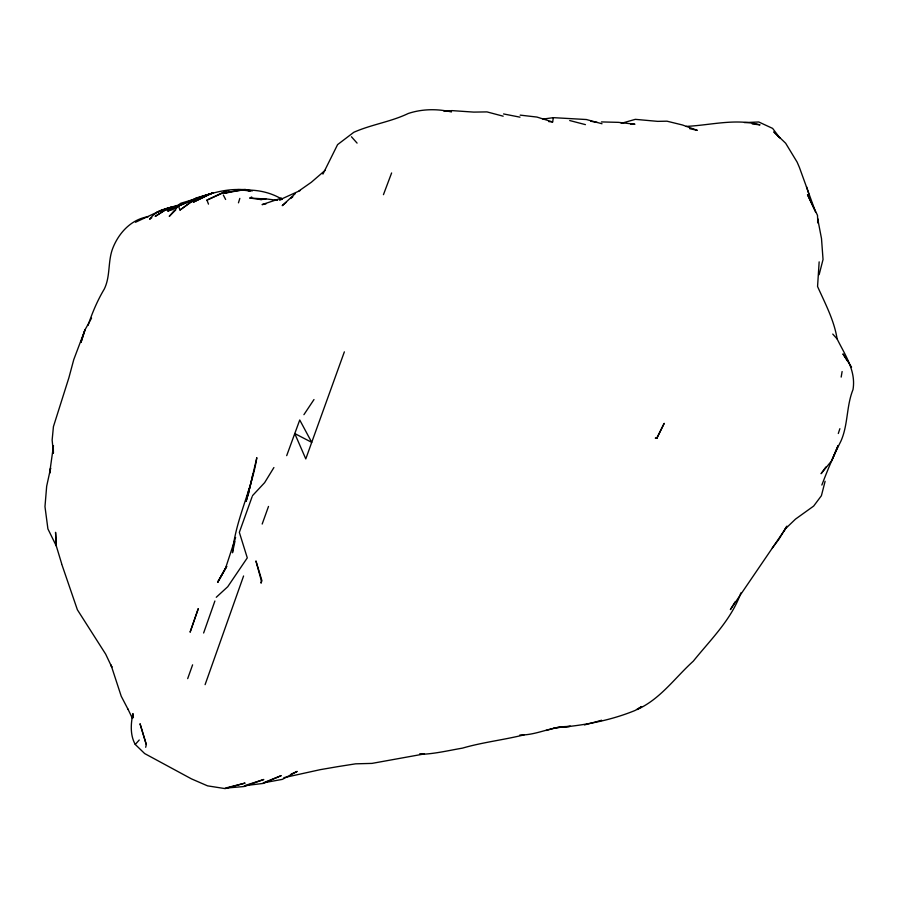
<?xml version="1.0" encoding="UTF-8"?>
<svg xmlns="http://www.w3.org/2000/svg" width="898" height="898" viewBox="0 0 898 898"><rect width="100%" height="100%" fill="white"/><g stroke="black" fill="none" stroke-linecap="round" stroke-linejoin="round"><path stroke-width="1.35" d="M817.651 222.749L817.674 218.697L821.502 238.576L823.039 259.488L819.133 274.698M53.24 453.131L53.308 446.654L53.409 452.951L52.14 440.054L53.431 426.617L68.888 377.766L73.771 359.582L84.951 329.959L80.988 342.396L84.973 329.847L91.54 318.15M817.831 222.592L817.494 215.329L807.504 194.653L815.586 212.051L799.422 167.455L797.166 162.19L785.66 143.242L773.818 131.815L779.801 137.899L772.628 128.403L758.754 121.982L744.476 122.599M819.156 261.868L817.562 286.507C825.082 303.322 834.253 320.507 837.093 338.883C844.939 354.878 856.209 370.672 852.999 389.62C846.23 406.356 848.251 424.967 840.764 441.457C833.512 455.567 827.518 470.249 821.85 485.043M53.487 445.666L49.615 473.257L50.625 468.139L46.674 486.2L44.979 506.629L47.908 528.888L56.271 545.917L55.564 532.323L56.17 545.524L61.749 563.989M841.179 377.093L842.111 371.536M548.577 121.556L552.629 121.96L553.381 117.66L586.36 119.524L602.019 123.756M145.701 747.293L146.273 744.487L140.088 723.945L146.273 744.487M234.95 541.258L232.481 552.764C235.399 519.762 251.754 490.286 256.828 457.666L247.792 495.988M246.265 501.14L247.365 496.055L246.153 501.028M249.689 488.613L252.967 473.818M246.22 500.68L249.139 488.467M825.105 481.306L821.401 495.718L813.667 506.068L795.516 519.1L785.548 528.653L730.377 609.596L735.204 601.75M247.792 496.111L249.072 491.184M238.453 202.836L239.833 198.391M235.613 537.464L225.701 567.761L217.619 582.364L226.689 566.458M838.305 433.498L839.877 428.694M203.622 633L214.891 600.998M205.103 684.646L243.583 575.988M187.682 678.619L192.599 664.834M88.071 325.39C92.258 312.773 97.444 300.482 104.28 289.055C110.577 276.191 107.659 261.632 112.721 248.387C118.783 232.818 131.299 219.213 148.473 216.654M262.182 524.05L268.502 506.438M286.698 455.645L299.741 419.995L311.729 442.344L305.791 458.912L294.757 433.554L311.729 442.344L344.361 351.848M252.125 496.673L239.339 532.357L247.287 557.871L227.744 586.72L216.261 597.282M383.446 194.675L391.618 172.955M831.761 460.64L837.991 445.857L831.761 460.64L821.086 473.695L825.846 467.005M740.895 592.871C731.443 619.62 710.688 639.544 693.312 661.153C674.914 677.754 660.378 699.149 637.008 709.588L641.554 706.591M656.876 438.28L664.206 423.328L656.707 438.325L655.428 438.145L656.707 438.325M322.932 174.1L337.581 144.623L353.823 132.275C371.48 124.463 390.877 121.847 408.287 113.474C422.206 108.86 437.247 108.703 451.481 111.947M217.619 582.364L226.644 566.537M784.201 530.639L786.895 526.183L778.869 539.316L772.336 547.971M273.901 467.544L264.641 482.641L252.495 495.662M303.917 414.674L313.986 399.543M281.366 198.862C263.978 188.692 243.38 188.052 224.276 193.306L226.509 190.735L228.855 191.049M226.543 787.804L245.087 783.078L225.117 788.612L207.539 785.851L191.465 778.88L144.657 753.557L135.25 744.453L139.246 739.986M175.795 209.885L169.262 216.362L180.7 203.285L197.201 198.391L178.421 206.069L180.027 210.02L196.718 197.841L213.118 192.958L195.315 198.806C212.624 192.587 232.234 186.661 250.587 191.016M282.241 199.334L279.693 199.85L281.467 198.11L262.059 204.621L265.988 203.868M295.375 193.508L282.219 205.664L286.462 202.095M325.267 170.227L311.325 182.272L299.113 190.814M290.705 198.525L292.827 196.741M180.027 210.02L196.718 197.841L178.421 206.069M151.807 217.642L149.607 219.258C156.387 209.851 168.016 207.741 178.668 205.81M160.607 211.176L162.807 209.571L135.486 222.266M641.643 706.558L635.144 710.441C613.951 719.13 591.355 723.968 568.726 726.504C551.922 726.168 536.611 735.372 519.863 734.991M167.365 209.111L169.43 207.775L181.329 204.172L178.668 204.598M179.6 205.631L168.487 207.954L155.186 216.407L166.119 209.414L176.491 207.258M279.693 199.85L300.246 190.488M249.925 198.043L265.875 199.008L260.858 199.569L249.925 198.043L251.687 196.965M176.648 207.494L166.119 209.414L167.971 211.008L178.949 205.541M208.482 204.127L206.955 200.119L226.509 190.735M206.955 200.119L226.498 191.319M291.075 774.143L297.182 771.416L282.286 779.385L263.26 782.865L281.22 775.625L263.181 783.426L244.312 785.739L263.788 779.486L244.121 786.525L225.218 788.141M168.487 207.954L156.948 212.209L170.519 207.449M167.971 211.008L173.258 209.369M621.203 123.385L635.313 119.344L657.706 121.365L666.978 121.185L682.446 124.979L697.275 130.322L689.664 128.672M546.051 730.489L556.311 727.649L570.466 726.325L554.156 727.941M599.325 720.959L601.581 720.342L584.43 724.933M283.891 777.668L320.272 769.653L338.153 766.578L355.653 763.828L371.952 763.401L424.462 753.905L419.736 753.781M224.276 193.306L241.708 190.017L249.61 190.892M260.858 199.569L265.303 198.806L277.605 200.355M524.129 734.845C503.744 739.93 482.63 742.264 462.492 748.124C449.101 750.414 436.013 753.59 422.386 754.286M542.897 119.097L553.381 117.66M172.416 207.82L176.412 207.292M444.027 111.374L451.963 110.611L473.751 112.104L486.985 111.902L503.183 116.19M686.218 126.394C710.789 125.226 735.675 118.132 760.034 124.878L752.255 123.946M630.89 124.362L634.931 124.227L618.464 122.353L601.447 121.926M245.659 189.512L237.644 189.557M520.167 115.124L536.959 117.066L552.629 121.96M252.349 190.904L244.75 189.534L248.667 190.657M590.794 121.252L597.237 122.454M503.554 113.945L519.998 117.167M569.702 120.534L585.44 124.631M832.749 334.067L837.093 338.883M351.444 136.754L357.078 143.108M847.589 361.018L842.941 353.902L851.573 367.159M128.01 709.263L121.219 696.208L111.015 664.98L111.857 667.192L105.695 654.182L77.385 609.776L61.906 564.662M223.31 195.012L225.623 199.468M127.954 709.106L132.399 718.333M135.25 744.453C130.008 735.069 130.76 723.721 132.96 713.562L133.398 717.682M806.494 186.661L808.761 193.766M261.385 580.849L261.037 583.161L261.924 580.692L255.919 560.936L261.385 580.849M198.256 608.721L190.163 631.99L198.256 608.721M208.807 194.585L193.205 202.252L212.557 192.879L208.807 194.585"/></g></svg>
